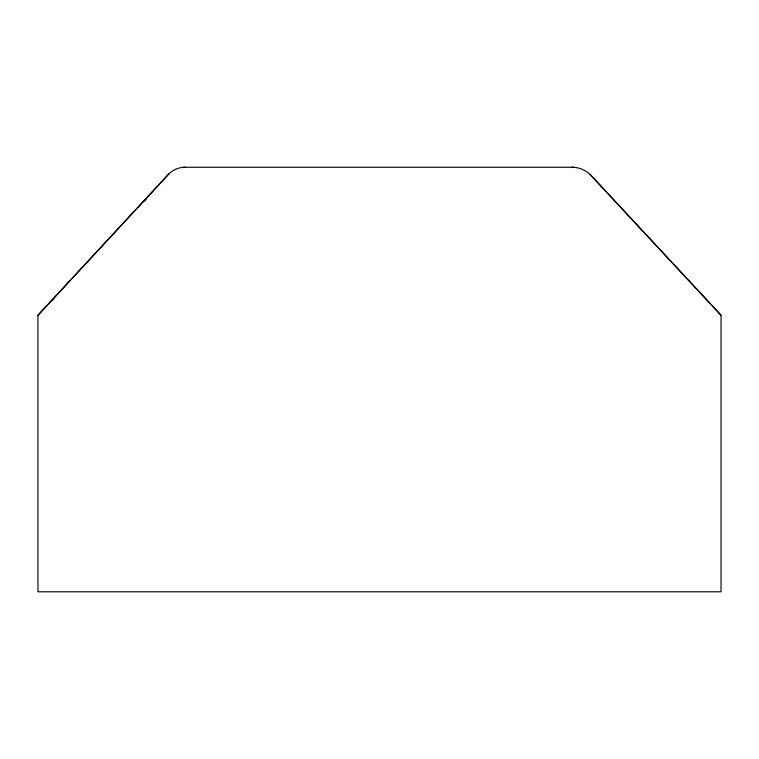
<?xml version="1.0" encoding="UTF-8"?>
<svg xmlns="http://www.w3.org/2000/svg" width="759" height="759" viewBox="0 0 759 759"><rect width="100%" height="100%" fill="white"/><g stroke="black" fill="none" stroke-linecap="round" stroke-linejoin="round"><path stroke-width="1.14" d="M144.542 201.097L146.032 199.266M148.271 196.505L150.51 193.754M571.84 167.208C579.136 167.189 586.365 170.339 591.318 175.699L721.05 315.279L721.05 591.792L37.95 591.792L37.95 315.279L168.118 174.684C172.464 169.969 178.811 167.198 185.224 167.208M37.95 315.279L169.248 173.545M50.255 302.006L53.936 299.027M183.621 167.265L573.662 167.274M590.037 174.409L721.05 315.279"/></g></svg>
